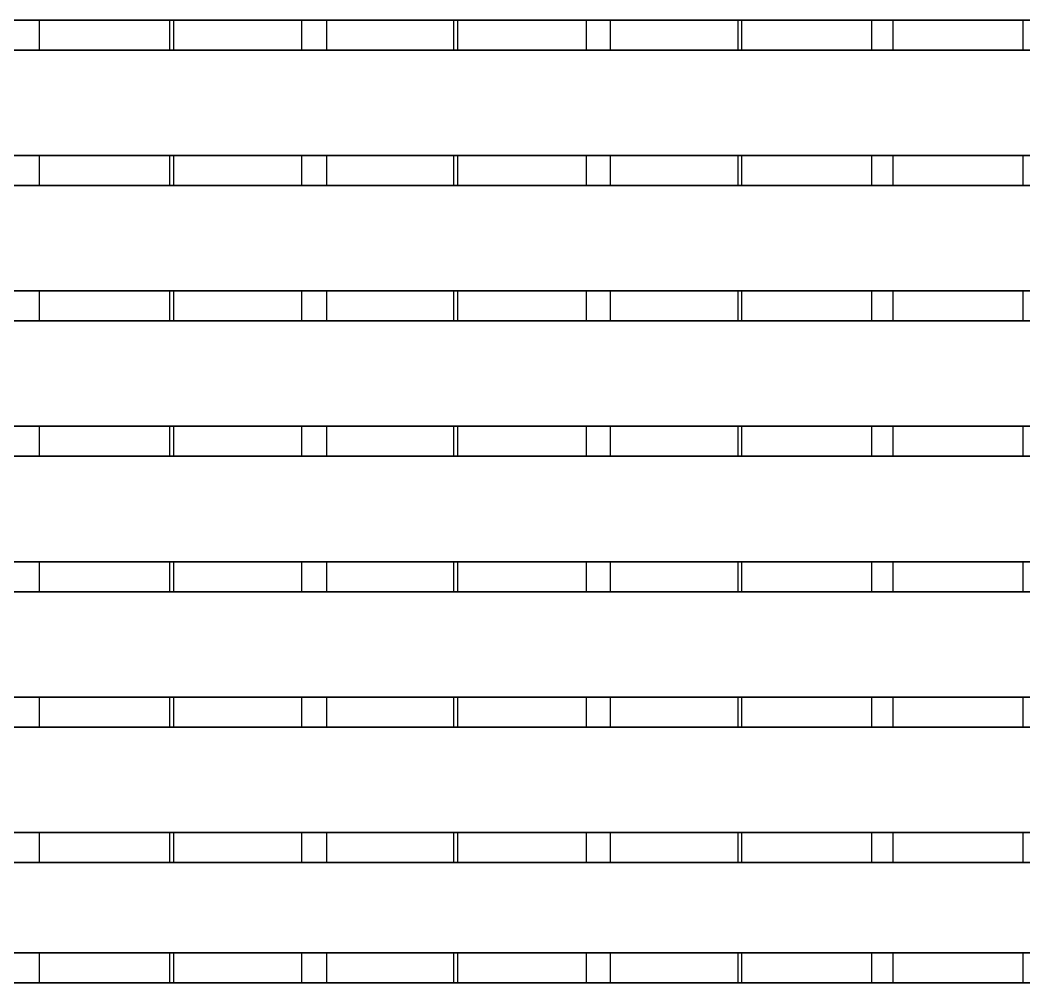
# Model space of a CAD drawing. Header units: inches. Extents: x -140 to 530, y -422 to 58.
# Drawn here: x 83.1 to 201.7, y -422.4 to -308.7 of the extents above; entities that cross this region are included whole.
import ezdxf

# ---------------------------------------------------------------- set-up
doc = ezdxf.new("R2010")
doc.units = ezdxf.units.IN
doc.header["$MEASUREMENT"] = 0
doc.layers.add('RT1', color=7, linetype='CONTINUOUS')

msp = doc.modelspace()

# ---------------------------------------------------------------- linework, layer by layer
at = {"layer": 'RT1'}
for points in [[(-93.87, -308.67, 132), (257.37, -308.67, 132), (257.37, -312.21, 132), (-93.87, -312.21, 132)], [(-93.87, -308.67, 132), (-93.87, -308.67, 133.46), (257.37, -308.67, 133.46), (257.37, -308.67, 132)], [(81.74, -308.67, 191.98), (303.75, -308.67, 118), (303.29, -308.67, 116.62), (81.28, -308.67, 190.59)], [(81.74, -312.21, 191.98), (303.75, -312.21, 118), (303.75, -308.67, 118), (81.74, -308.67, 191.98)], [(85.32, -308.67, 190.79), (100.75, -308.67, 132.37), (99.34, -308.67, 132), (83.91, -308.67, 190.41)], [(85.32, -312.21, 190.79), (100.75, -312.21, 132.37), (100.75, -308.67, 132.37), (85.32, -308.67, 190.79)], [(101.2, -312.21, 132.45), (116.33, -312.21, 180.43), (116.33, -308.67, 180.43), (101.2, -308.67, 132.45)], [(101.2, -308.67, 132.45), (116.33, -308.67, 180.43), (117.72, -308.67, 179.99), (102.59, -308.67, 132.01)], [(119.28, -308.67, 179.47), (134.31, -308.67, 132.45), (132.92, -308.67, 132.01), (117.89, -308.67, 179.02)], [(119.28, -312.21, 179.47), (134.31, -312.21, 132.45), (134.31, -308.67, 132.45), (119.28, -308.67, 179.47)], [(134.75, -312.21, 132.57), (149.98, -312.21, 169.24), (149.98, -308.67, 169.24), (134.75, -308.67, 132.57)], [(134.75, -308.67, 132.57), (149.98, -308.67, 169.24), (151.32, -308.67, 168.68), (136.09, -308.67, 132.01)], [(152.76, -308.67, 168.31), (167.9, -308.67, 132.58), (166.55, -308.67, 132.01), (151.42, -308.67, 167.74)], [(152.76, -312.21, 168.31), (167.9, -312.21, 132.58), (167.9, -308.67, 132.58), (152.76, -308.67, 168.31)], [(168.28, -312.21, 132.77), (183.68, -312.21, 158.01), (183.68, -308.67, 158.01), (168.28, -308.67, 132.77)], [(168.28, -308.67, 132.77), (183.68, -308.67, 158.01), (184.93, -308.67, 157.25), (169.53, -308.67, 132.02)], [(186.16, -308.67, 157.18), (201.58, -308.67, 132.78), (200.35, -308.67, 132), (184.93, -308.67, 156.41)], [(186.16, -312.21, 157.18), (201.58, -312.21, 132.78), (201.58, -308.67, 132.78), (186.16, -308.67, 157.18)], [(-93.87, -312.21, 132), (257.37, -312.21, 132), (257.37, -312.21, 133.46), (-93.87, -312.21, 133.46)], [(81.74, -312.21, 191.98), (81.28, -312.21, 190.59), (303.29, -312.21, 116.62), (303.75, -312.21, 118)], [(85.32, -312.21, 190.79), (83.91, -312.21, 190.41), (99.34, -312.21, 132), (100.75, -312.21, 132.37)], [(101.2, -312.21, 132.45), (102.59, -312.21, 132.01), (117.72, -312.21, 179.99), (116.33, -312.21, 180.43)], [(119.28, -312.21, 179.47), (117.89, -312.21, 179.02), (132.92, -312.21, 132.01), (134.31, -312.21, 132.45)], [(134.75, -312.21, 132.57), (136.09, -312.21, 132.01), (151.32, -312.21, 168.68), (149.98, -312.21, 169.24)], [(152.76, -312.21, 168.31), (151.42, -312.21, 167.74), (166.55, -312.21, 132.01), (167.9, -312.21, 132.58)], [(168.28, -312.21, 132.77), (169.53, -312.21, 132.02), (184.93, -312.21, 157.25), (183.68, -312.21, 158.01)], [(186.16, -312.21, 157.18), (184.93, -312.21, 156.41), (200.35, -312.21, 132), (201.58, -312.21, 132.78)], [(-93.87, -324.67, 132), (257.37, -324.67, 132), (257.37, -328.21, 132), (-93.87, -328.21, 132)], [(-93.87, -324.67, 132), (-93.87, -324.67, 133.46), (257.37, -324.67, 133.46), (257.37, -324.67, 132)], [(81.74, -324.67, 191.98), (303.75, -324.67, 118), (303.29, -324.67, 116.62), (81.28, -324.67, 190.59)], [(81.74, -328.21, 191.98), (303.75, -328.21, 118), (303.75, -324.67, 118), (81.74, -324.67, 191.98)], [(85.32, -324.67, 190.79), (100.75, -324.67, 132.37), (99.34, -324.67, 132), (83.91, -324.67, 190.41)], [(85.32, -328.21, 190.79), (100.75, -328.21, 132.37), (100.75, -324.67, 132.37), (85.32, -324.67, 190.79)], [(101.2, -328.21, 132.45), (116.33, -328.21, 180.43), (116.33, -324.67, 180.43), (101.2, -324.67, 132.45)], [(101.2, -324.67, 132.45), (116.33, -324.67, 180.43), (117.72, -324.67, 179.99), (102.59, -324.67, 132.01)], [(119.28, -324.67, 179.47), (134.31, -324.67, 132.45), (132.92, -324.67, 132.01), (117.89, -324.67, 179.02)], [(119.28, -328.21, 179.47), (134.31, -328.21, 132.45), (134.31, -324.67, 132.45), (119.28, -324.67, 179.47)], [(134.75, -328.21, 132.57), (149.98, -328.21, 169.24), (149.98, -324.67, 169.24), (134.75, -324.67, 132.57)], [(134.75, -324.67, 132.57), (149.98, -324.67, 169.24), (151.32, -324.67, 168.68), (136.09, -324.67, 132.01)], [(152.76, -324.67, 168.31), (167.9, -324.67, 132.58), (166.55, -324.67, 132.01), (151.42, -324.67, 167.74)], [(152.76, -328.21, 168.31), (167.9, -328.21, 132.58), (167.9, -324.67, 132.58), (152.76, -324.67, 168.31)], [(168.28, -328.21, 132.77), (183.68, -328.21, 158.01), (183.68, -324.67, 158.01), (168.28, -324.67, 132.77)], [(168.28, -324.67, 132.77), (183.68, -324.67, 158.01), (184.93, -324.67, 157.25), (169.53, -324.67, 132.02)], [(186.16, -324.67, 157.18), (201.58, -324.67, 132.78), (200.35, -324.67, 132), (184.93, -324.67, 156.41)], [(186.16, -328.21, 157.18), (201.58, -328.21, 132.78), (201.58, -324.67, 132.78), (186.16, -324.67, 157.18)], [(-93.87, -328.21, 132), (257.37, -328.21, 132), (257.37, -328.21, 133.46), (-93.87, -328.21, 133.46)], [(81.74, -328.21, 191.98), (81.28, -328.21, 190.59), (303.29, -328.21, 116.62), (303.75, -328.21, 118)], [(85.32, -328.21, 190.79), (83.91, -328.21, 190.41), (99.34, -328.21, 132), (100.75, -328.21, 132.37)], [(101.2, -328.21, 132.45), (102.59, -328.21, 132.01), (117.72, -328.21, 179.99), (116.33, -328.21, 180.43)], [(119.28, -328.21, 179.47), (117.89, -328.21, 179.02), (132.92, -328.21, 132.01), (134.31, -328.21, 132.45)], [(134.75, -328.21, 132.57), (136.09, -328.21, 132.01), (151.32, -328.21, 168.68), (149.98, -328.21, 169.24)], [(152.76, -328.21, 168.31), (151.42, -328.21, 167.74), (166.55, -328.21, 132.01), (167.9, -328.21, 132.58)], [(168.28, -328.21, 132.77), (169.53, -328.21, 132.02), (184.93, -328.21, 157.25), (183.68, -328.21, 158.01)], [(186.16, -328.21, 157.18), (184.93, -328.21, 156.41), (200.35, -328.21, 132), (201.58, -328.21, 132.78)], [(-93.87, -340.67, 132), (257.37, -340.67, 132), (257.37, -344.21, 132), (-93.87, -344.21, 132)], [(-93.87, -340.67, 132), (-93.87, -340.67, 133.46), (257.37, -340.67, 133.46), (257.37, -340.67, 132)], [(81.74, -340.67, 191.98), (303.75, -340.67, 118), (303.29, -340.67, 116.62), (81.28, -340.67, 190.59)], [(81.74, -344.21, 191.98), (303.75, -344.21, 118), (303.75, -340.67, 118), (81.74, -340.67, 191.98)], [(85.32, -340.67, 190.79), (100.75, -340.67, 132.37), (99.34, -340.67, 132), (83.91, -340.67, 190.41)], [(85.32, -344.21, 190.79), (100.75, -344.21, 132.37), (100.75, -340.67, 132.37), (85.32, -340.67, 190.79)], [(101.2, -344.21, 132.45), (116.33, -344.21, 180.43), (116.33, -340.67, 180.43), (101.2, -340.67, 132.45)], [(101.2, -340.67, 132.45), (116.33, -340.67, 180.43), (117.72, -340.67, 179.99), (102.59, -340.67, 132.01)], [(119.28, -340.67, 179.47), (134.31, -340.67, 132.45), (132.92, -340.67, 132.01), (117.89, -340.67, 179.02)], [(119.28, -344.21, 179.47), (134.31, -344.21, 132.45), (134.31, -340.67, 132.45), (119.28, -340.67, 179.47)], [(134.75, -344.21, 132.57), (149.98, -344.21, 169.24), (149.98, -340.67, 169.24), (134.75, -340.67, 132.57)], [(134.75, -340.67, 132.57), (149.98, -340.67, 169.24), (151.32, -340.67, 168.68), (136.09, -340.67, 132.01)], [(152.76, -340.67, 168.31), (167.9, -340.67, 132.58), (166.55, -340.67, 132.01), (151.42, -340.67, 167.74)], [(152.76, -344.21, 168.31), (167.9, -344.21, 132.58), (167.9, -340.67, 132.58), (152.76, -340.67, 168.31)], [(168.28, -344.21, 132.77), (183.68, -344.21, 158.01), (183.68, -340.67, 158.01), (168.28, -340.67, 132.77)], [(168.28, -340.67, 132.77), (183.68, -340.67, 158.01), (184.93, -340.67, 157.25), (169.53, -340.67, 132.02)], [(186.16, -340.67, 157.18), (201.58, -340.67, 132.78), (200.35, -340.67, 132), (184.93, -340.67, 156.41)], [(186.16, -344.21, 157.18), (201.58, -344.21, 132.78), (201.58, -340.67, 132.78), (186.16, -340.67, 157.18)], [(-93.87, -344.21, 132), (257.37, -344.21, 132), (257.37, -344.21, 133.46), (-93.87, -344.21, 133.46)], [(81.74, -344.21, 191.98), (81.28, -344.21, 190.59), (303.29, -344.21, 116.62), (303.75, -344.21, 118)], [(85.32, -344.21, 190.79), (83.91, -344.21, 190.41), (99.34, -344.21, 132), (100.75, -344.21, 132.37)], [(101.2, -344.21, 132.45), (102.59, -344.21, 132.01), (117.72, -344.21, 179.99), (116.33, -344.21, 180.43)], [(119.28, -344.21, 179.47), (117.89, -344.21, 179.02), (132.92, -344.21, 132.01), (134.31, -344.21, 132.45)], [(134.75, -344.21, 132.57), (136.09, -344.21, 132.01), (151.32, -344.21, 168.68), (149.98, -344.21, 169.24)], [(152.76, -344.21, 168.31), (151.42, -344.21, 167.74), (166.55, -344.21, 132.01), (167.9, -344.21, 132.58)], [(168.28, -344.21, 132.77), (169.53, -344.21, 132.02), (184.93, -344.21, 157.25), (183.68, -344.21, 158.01)], [(186.16, -344.21, 157.18), (184.93, -344.21, 156.41), (200.35, -344.21, 132), (201.58, -344.21, 132.78)], [(-93.87, -356.67, 132), (257.37, -356.67, 132), (257.37, -360.21, 132), (-93.87, -360.21, 132)], [(-93.87, -356.67, 132), (-93.87, -356.67, 133.46), (257.37, -356.67, 133.46), (257.37, -356.67, 132)], [(81.74, -356.67, 191.98), (303.75, -356.67, 118), (303.29, -356.67, 116.62), (81.28, -356.67, 190.59)], [(81.74, -360.21, 191.98), (303.75, -360.21, 118), (303.75, -356.67, 118), (81.74, -356.67, 191.98)], [(85.32, -356.67, 190.79), (100.75, -356.67, 132.37), (99.34, -356.67, 132), (83.91, -356.67, 190.41)], [(85.32, -360.21, 190.79), (100.75, -360.21, 132.37), (100.75, -356.67, 132.37), (85.32, -356.67, 190.79)], [(101.2, -360.21, 132.45), (116.33, -360.21, 180.43), (116.33, -356.67, 180.43), (101.2, -356.67, 132.45)], [(101.2, -356.67, 132.45), (116.33, -356.67, 180.43), (117.72, -356.67, 179.99), (102.59, -356.67, 132.01)], [(119.28, -356.67, 179.47), (134.31, -356.67, 132.45), (132.92, -356.67, 132.01), (117.89, -356.67, 179.02)], [(119.28, -360.21, 179.47), (134.31, -360.21, 132.45), (134.31, -356.67, 132.45), (119.28, -356.67, 179.47)], [(134.75, -360.21, 132.57), (149.98, -360.21, 169.24), (149.98, -356.67, 169.24), (134.75, -356.67, 132.57)], [(134.75, -356.67, 132.57), (149.98, -356.67, 169.24), (151.32, -356.67, 168.68), (136.09, -356.67, 132.01)], [(152.76, -356.67, 168.31), (167.9, -356.67, 132.58), (166.55, -356.67, 132.01), (151.42, -356.67, 167.74)], [(152.76, -360.21, 168.31), (167.9, -360.21, 132.58), (167.9, -356.67, 132.58), (152.76, -356.67, 168.31)], [(168.28, -360.21, 132.77), (183.68, -360.21, 158.01), (183.68, -356.67, 158.01), (168.28, -356.67, 132.77)], [(168.28, -356.67, 132.77), (183.68, -356.67, 158.01), (184.93, -356.67, 157.25), (169.53, -356.67, 132.02)], [(186.16, -356.67, 157.18), (201.58, -356.67, 132.78), (200.35, -356.67, 132), (184.93, -356.67, 156.41)], [(186.16, -360.21, 157.18), (201.58, -360.21, 132.78), (201.58, -356.67, 132.78), (186.16, -356.67, 157.18)], [(-93.87, -360.21, 132), (257.37, -360.21, 132), (257.37, -360.21, 133.46), (-93.87, -360.21, 133.46)], [(81.74, -360.21, 191.98), (81.28, -360.21, 190.59), (303.29, -360.21, 116.62), (303.75, -360.21, 118)], [(85.32, -360.21, 190.79), (83.91, -360.21, 190.41), (99.34, -360.21, 132), (100.75, -360.21, 132.37)], [(101.2, -360.21, 132.45), (102.59, -360.21, 132.01), (117.72, -360.21, 179.99), (116.33, -360.21, 180.43)], [(119.28, -360.21, 179.47), (117.89, -360.21, 179.02), (132.92, -360.21, 132.01), (134.31, -360.21, 132.45)], [(134.75, -360.21, 132.57), (136.09, -360.21, 132.01), (151.32, -360.21, 168.68), (149.98, -360.21, 169.24)], [(152.76, -360.21, 168.31), (151.42, -360.21, 167.74), (166.55, -360.21, 132.01), (167.9, -360.21, 132.58)], [(168.28, -360.21, 132.77), (169.53, -360.21, 132.02), (184.93, -360.21, 157.25), (183.68, -360.21, 158.01)], [(186.16, -360.21, 157.18), (184.93, -360.21, 156.41), (200.35, -360.21, 132), (201.58, -360.21, 132.78)], [(-93.87, -372.67, 132), (257.37, -372.67, 132), (257.37, -376.21, 132), (-93.87, -376.21, 132)], [(-93.87, -372.67, 132), (-93.87, -372.67, 133.46), (257.37, -372.67, 133.46), (257.37, -372.67, 132)], [(81.74, -372.67, 191.98), (303.75, -372.67, 118), (303.29, -372.67, 116.62), (81.28, -372.67, 190.59)], [(81.74, -376.21, 191.98), (303.75, -376.21, 118), (303.75, -372.67, 118), (81.74, -372.67, 191.98)], [(85.32, -372.67, 190.79), (100.75, -372.67, 132.37), (99.34, -372.67, 132), (83.91, -372.67, 190.41)], [(85.32, -376.21, 190.79), (100.75, -376.21, 132.37), (100.75, -372.67, 132.37), (85.32, -372.67, 190.79)], [(101.2, -376.21, 132.45), (116.33, -376.21, 180.43), (116.33, -372.67, 180.43), (101.2, -372.67, 132.45)], [(101.2, -372.67, 132.45), (116.33, -372.67, 180.43), (117.72, -372.67, 179.99), (102.59, -372.67, 132.01)], [(119.28, -372.67, 179.47), (134.31, -372.67, 132.45), (132.92, -372.67, 132.01), (117.89, -372.67, 179.02)], [(119.28, -376.21, 179.47), (134.31, -376.21, 132.45), (134.31, -372.67, 132.45), (119.28, -372.67, 179.47)], [(134.75, -376.21, 132.57), (149.98, -376.21, 169.24), (149.98, -372.67, 169.24), (134.75, -372.67, 132.57)], [(134.75, -372.67, 132.57), (149.98, -372.67, 169.24), (151.32, -372.67, 168.68), (136.09, -372.67, 132.01)], [(152.76, -372.67, 168.31), (167.9, -372.67, 132.58), (166.55, -372.67, 132.01), (151.42, -372.67, 167.74)], [(152.76, -376.21, 168.31), (167.9, -376.21, 132.58), (167.9, -372.67, 132.58), (152.76, -372.67, 168.31)], [(168.28, -376.21, 132.77), (183.68, -376.21, 158.01), (183.68, -372.67, 158.01), (168.28, -372.67, 132.77)], [(168.28, -372.67, 132.77), (183.68, -372.67, 158.01), (184.93, -372.67, 157.25), (169.53, -372.67, 132.02)], [(186.16, -372.67, 157.18), (201.58, -372.67, 132.78), (200.35, -372.67, 132), (184.93, -372.67, 156.41)], [(186.16, -376.21, 157.18), (201.58, -376.21, 132.78), (201.58, -372.67, 132.78), (186.16, -372.67, 157.18)], [(-93.87, -376.21, 132), (257.37, -376.21, 132), (257.37, -376.21, 133.46), (-93.87, -376.21, 133.46)], [(81.74, -376.21, 191.98), (81.28, -376.21, 190.59), (303.29, -376.21, 116.62), (303.75, -376.21, 118)], [(85.32, -376.21, 190.79), (83.91, -376.21, 190.41), (99.34, -376.21, 132), (100.75, -376.21, 132.37)], [(101.2, -376.21, 132.45), (102.59, -376.21, 132.01), (117.72, -376.21, 179.99), (116.33, -376.21, 180.43)], [(119.28, -376.21, 179.47), (117.89, -376.21, 179.02), (132.92, -376.21, 132.01), (134.31, -376.21, 132.45)], [(134.75, -376.21, 132.57), (136.09, -376.21, 132.01), (151.32, -376.21, 168.68), (149.98, -376.21, 169.24)], [(152.76, -376.21, 168.31), (151.42, -376.21, 167.74), (166.55, -376.21, 132.01), (167.9, -376.21, 132.58)], [(168.28, -376.21, 132.77), (169.53, -376.21, 132.02), (184.93, -376.21, 157.25), (183.68, -376.21, 158.01)], [(186.16, -376.21, 157.18), (184.93, -376.21, 156.41), (200.35, -376.21, 132), (201.58, -376.21, 132.78)], [(-93.87, -388.67, 132), (257.37, -388.67, 132), (257.37, -392.21, 132), (-93.87, -392.21, 132)], [(-93.87, -388.67, 132), (-93.87, -388.67, 133.46), (257.37, -388.67, 133.46), (257.37, -388.67, 132)], [(81.74, -388.67, 191.98), (303.75, -388.67, 118), (303.29, -388.67, 116.62), (81.28, -388.67, 190.59)], [(81.74, -392.21, 191.98), (303.75, -392.21, 118), (303.75, -388.67, 118), (81.74, -388.67, 191.98)], [(85.32, -388.67, 190.79), (100.75, -388.67, 132.37), (99.34, -388.67, 132), (83.91, -388.67, 190.41)], [(85.32, -392.21, 190.79), (100.75, -392.21, 132.37), (100.75, -388.67, 132.37), (85.32, -388.67, 190.79)], [(101.2, -392.21, 132.45), (116.33, -392.21, 180.43), (116.33, -388.67, 180.43), (101.2, -388.67, 132.45)], [(101.2, -388.67, 132.45), (116.33, -388.67, 180.43), (117.72, -388.67, 179.99), (102.59, -388.67, 132.01)], [(119.28, -388.67, 179.47), (134.31, -388.67, 132.45), (132.92, -388.67, 132.01), (117.89, -388.67, 179.02)], [(119.28, -392.21, 179.47), (134.31, -392.21, 132.45), (134.31, -388.67, 132.45), (119.28, -388.67, 179.47)], [(134.75, -392.21, 132.57), (149.98, -392.21, 169.24), (149.98, -388.67, 169.24), (134.75, -388.67, 132.57)], [(134.75, -388.67, 132.57), (149.98, -388.67, 169.24), (151.32, -388.67, 168.68), (136.09, -388.67, 132.01)], [(152.76, -388.67, 168.31), (167.9, -388.67, 132.58), (166.55, -388.67, 132.01), (151.42, -388.67, 167.74)], [(152.76, -392.21, 168.31), (167.9, -392.21, 132.58), (167.9, -388.67, 132.58), (152.76, -388.67, 168.31)], [(168.28, -392.21, 132.77), (183.68, -392.21, 158.01), (183.68, -388.67, 158.01), (168.28, -388.67, 132.77)], [(168.28, -388.67, 132.77), (183.68, -388.67, 158.01), (184.93, -388.67, 157.25), (169.53, -388.67, 132.02)], [(186.16, -388.67, 157.18), (201.58, -388.67, 132.78), (200.35, -388.67, 132), (184.93, -388.67, 156.41)], [(186.16, -392.21, 157.18), (201.58, -392.21, 132.78), (201.58, -388.67, 132.78), (186.16, -388.67, 157.18)], [(-93.87, -392.21, 132), (257.37, -392.21, 132), (257.37, -392.21, 133.46), (-93.87, -392.21, 133.46)], [(81.74, -392.21, 191.98), (81.28, -392.21, 190.59), (303.29, -392.21, 116.62), (303.75, -392.21, 118)], [(85.32, -392.21, 190.79), (83.91, -392.21, 190.41), (99.34, -392.21, 132), (100.75, -392.21, 132.37)], [(101.2, -392.21, 132.45), (102.59, -392.21, 132.01), (117.72, -392.21, 179.99), (116.33, -392.21, 180.43)], [(119.28, -392.21, 179.47), (117.89, -392.21, 179.02), (132.92, -392.21, 132.01), (134.31, -392.21, 132.45)], [(134.75, -392.21, 132.57), (136.09, -392.21, 132.01), (151.32, -392.21, 168.68), (149.98, -392.21, 169.24)], [(152.76, -392.21, 168.31), (151.42, -392.21, 167.74), (166.55, -392.21, 132.01), (167.9, -392.21, 132.58)], [(168.28, -392.21, 132.77), (169.53, -392.21, 132.02), (184.93, -392.21, 157.25), (183.68, -392.21, 158.01)], [(186.16, -392.21, 157.18), (184.93, -392.21, 156.41), (200.35, -392.21, 132), (201.58, -392.21, 132.78)], [(-93.87, -404.67, 132), (257.37, -404.67, 132), (257.37, -408.21, 132), (-93.87, -408.21, 132)], [(-93.87, -404.67, 132), (-93.87, -404.67, 133.46), (257.37, -404.67, 133.46), (257.37, -404.67, 132)], [(81.74, -404.67, 191.98), (303.75, -404.67, 118), (303.29, -404.67, 116.62), (81.28, -404.67, 190.59)], [(81.74, -408.21, 191.98), (303.75, -408.21, 118), (303.75, -404.67, 118), (81.74, -404.67, 191.98)], [(85.32, -404.67, 190.79), (100.75, -404.67, 132.37), (99.34, -404.67, 132), (83.91, -404.67, 190.41)], [(85.32, -408.21, 190.79), (100.75, -408.21, 132.37), (100.75, -404.67, 132.37), (85.32, -404.67, 190.79)], [(101.2, -408.21, 132.45), (116.33, -408.21, 180.43), (116.33, -404.67, 180.43), (101.2, -404.67, 132.45)], [(101.2, -404.67, 132.45), (116.33, -404.67, 180.43), (117.72, -404.67, 179.99), (102.59, -404.67, 132.01)], [(119.28, -404.67, 179.47), (134.31, -404.67, 132.45), (132.92, -404.67, 132.01), (117.89, -404.67, 179.02)], [(119.28, -408.21, 179.47), (134.31, -408.21, 132.45), (134.31, -404.67, 132.45), (119.28, -404.67, 179.47)], [(134.75, -408.21, 132.57), (149.98, -408.21, 169.24), (149.98, -404.67, 169.24), (134.75, -404.67, 132.57)], [(134.75, -404.67, 132.57), (149.98, -404.67, 169.24), (151.32, -404.67, 168.68), (136.09, -404.67, 132.01)], [(152.76, -404.67, 168.31), (167.9, -404.67, 132.58), (166.55, -404.67, 132.01), (151.42, -404.67, 167.74)], [(152.76, -408.21, 168.31), (167.9, -408.21, 132.58), (167.9, -404.67, 132.58), (152.76, -404.67, 168.31)], [(168.28, -408.21, 132.77), (183.68, -408.21, 158.01), (183.68, -404.67, 158.01), (168.28, -404.67, 132.77)], [(168.28, -404.67, 132.77), (183.68, -404.67, 158.01), (184.93, -404.67, 157.25), (169.53, -404.67, 132.02)], [(186.16, -404.67, 157.18), (201.58, -404.67, 132.78), (200.35, -404.67, 132), (184.93, -404.67, 156.41)], [(186.16, -408.21, 157.18), (201.58, -408.21, 132.78), (201.58, -404.67, 132.78), (186.16, -404.67, 157.18)], [(-93.87, -408.21, 132), (257.37, -408.21, 132), (257.37, -408.21, 133.46), (-93.87, -408.21, 133.46)], [(81.74, -408.21, 191.98), (81.28, -408.21, 190.59), (303.29, -408.21, 116.62), (303.75, -408.21, 118)], [(85.32, -408.21, 190.79), (83.91, -408.21, 190.41), (99.34, -408.21, 132), (100.75, -408.21, 132.37)], [(101.2, -408.21, 132.45), (102.59, -408.21, 132.01), (117.72, -408.21, 179.99), (116.33, -408.21, 180.43)], [(119.28, -408.21, 179.47), (117.89, -408.21, 179.02), (132.92, -408.21, 132.01), (134.31, -408.21, 132.45)], [(134.75, -408.21, 132.57), (136.09, -408.21, 132.01), (151.32, -408.21, 168.68), (149.98, -408.21, 169.24)], [(152.76, -408.21, 168.31), (151.42, -408.21, 167.74), (166.55, -408.21, 132.01), (167.9, -408.21, 132.58)], [(168.28, -408.21, 132.77), (169.53, -408.21, 132.02), (184.93, -408.21, 157.25), (183.68, -408.21, 158.01)], [(186.16, -408.21, 157.18), (184.93, -408.21, 156.41), (200.35, -408.21, 132), (201.58, -408.21, 132.78)], [(-93.87, -418.9, 132), (257.37, -418.9, 132), (257.37, -422.44, 132), (-93.87, -422.44, 132)], [(-93.87, -418.9, 132), (-93.87, -418.9, 133.46), (257.37, -418.9, 133.46), (257.37, -418.9, 132)], [(81.74, -418.9, 191.98), (303.75, -418.9, 118), (303.29, -418.9, 116.62), (81.28, -418.9, 190.59)], [(81.74, -422.44, 191.98), (303.75, -422.44, 118), (303.75, -418.9, 118), (81.74, -418.9, 191.98)], [(85.32, -418.9, 190.79), (100.75, -418.9, 132.37), (99.34, -418.9, 132), (83.91, -418.9, 190.41)], [(85.32, -422.44, 190.79), (100.75, -422.44, 132.37), (100.75, -418.9, 132.37), (85.32, -418.9, 190.79)], [(101.2, -422.44, 132.45), (116.33, -422.44, 180.43), (116.33, -418.9, 180.43), (101.2, -418.9, 132.45)], [(101.2, -418.9, 132.45), (116.33, -418.9, 180.43), (117.72, -418.9, 179.99), (102.59, -418.9, 132.01)], [(119.28, -418.9, 179.47), (134.31, -418.9, 132.45), (132.92, -418.9, 132.01), (117.89, -418.9, 179.02)], [(119.28, -422.44, 179.47), (134.31, -422.44, 132.45), (134.31, -418.9, 132.45), (119.28, -418.9, 179.47)], [(134.75, -422.44, 132.57), (149.98, -422.44, 169.24), (149.98, -418.9, 169.24), (134.75, -418.9, 132.57)], [(134.75, -418.9, 132.57), (149.98, -418.9, 169.24), (151.32, -418.9, 168.68), (136.09, -418.9, 132.01)], [(152.76, -418.9, 168.31), (167.9, -418.9, 132.58), (166.55, -418.9, 132.01), (151.42, -418.9, 167.74)], [(152.76, -422.44, 168.31), (167.9, -422.44, 132.58), (167.9, -418.9, 132.58), (152.76, -418.9, 168.31)], [(168.28, -422.44, 132.77), (183.68, -422.44, 158.01), (183.68, -418.9, 158.01), (168.28, -418.9, 132.77)], [(168.28, -418.9, 132.77), (183.68, -418.9, 158.01), (184.93, -418.9, 157.25), (169.53, -418.9, 132.02)], [(186.16, -418.9, 157.18), (201.58, -418.9, 132.78), (200.35, -418.9, 132), (184.93, -418.9, 156.41)], [(186.16, -422.44, 157.18), (201.58, -422.44, 132.78), (201.58, -418.9, 132.78), (186.16, -418.9, 157.18)], [(-93.87, -422.44, 132), (257.37, -422.44, 132), (257.37, -422.44, 133.46), (-93.87, -422.44, 133.46)], [(81.74, -422.44, 191.98), (81.28, -422.44, 190.59), (303.29, -422.44, 116.62), (303.75, -422.44, 118)], [(85.32, -422.44, 190.79), (83.91, -422.44, 190.41), (99.34, -422.44, 132), (100.75, -422.44, 132.37)], [(101.2, -422.44, 132.45), (102.59, -422.44, 132.01), (117.72, -422.44, 179.99), (116.33, -422.44, 180.43)], [(119.28, -422.44, 179.47), (117.89, -422.44, 179.02), (132.92, -422.44, 132.01), (134.31, -422.44, 132.45)], [(134.75, -422.44, 132.57), (136.09, -422.44, 132.01), (151.32, -422.44, 168.68), (149.98, -422.44, 169.24)], [(152.76, -422.44, 168.31), (151.42, -422.44, 167.74), (166.55, -422.44, 132.01), (167.9, -422.44, 132.58)], [(168.28, -422.44, 132.77), (169.53, -422.44, 132.02), (184.93, -422.44, 157.25), (183.68, -422.44, 158.01)], [(186.16, -422.44, 157.18), (184.93, -422.44, 156.41), (200.35, -422.44, 132), (201.58, -422.44, 132.78)]]:
    msp.add_3dface(points, dxfattribs=at)

doc.saveas('drawing.dxf')
